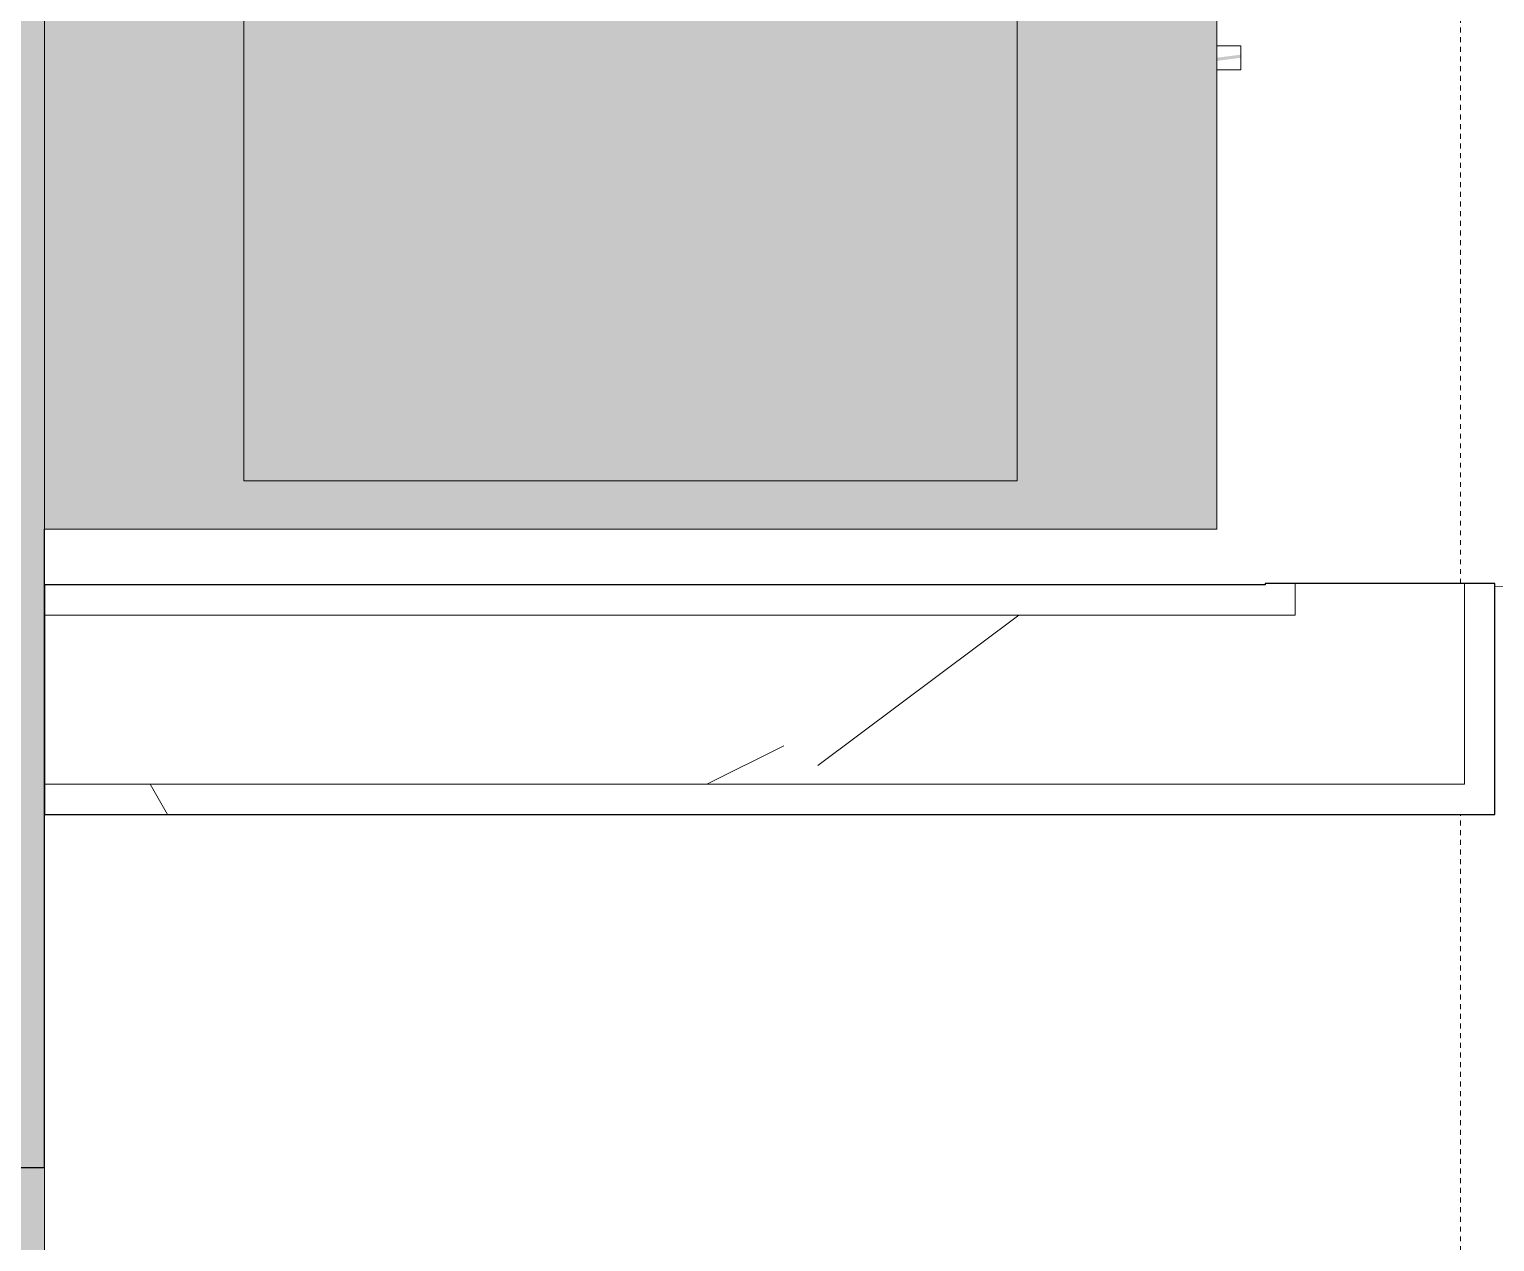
# Model space of a CAD drawing. Header units: inches. Extents: x -10205 to 13964, y -460 to 30702.
# Drawn here: x -3822.41 to -3792.1, y 11047.48 to 11072.55 of the extents above; entities that cross this region are included whole.
import ezdxf

# ---------------------------------------------------------------- set-up
doc = ezdxf.new("R2010")
doc.units = ezdxf.units.IN
doc.header["$MEASUREMENT"] = 0
doc.linetypes.add('Dash 1_16_', pattern=[0.125, 0.0625, -0.0625])
for name, color, linetype, lineweight in [('0-1', 7, 'Continuous', 5), ('0-4', 7, 'Continuous', 9), ('A-DOOR-3', 7, 'Continuous', 9), ('A-WALL', 113, 'Continuous', 9), ('A-WALL-5', 130, 'Continuous', 25), ('A-WALL-6', 7, 'Continuous', 9), ('A-WALL-7', 113, 'Continuous', 5), ('A-WALL-8', 113, 'Continuous', 25), ('A-WALL-PATT-3', 7, 'Continuous', 9), ('A-WALL-PATT-4', 8, 'Continuous', 9), ('A-WALL-PATT-5', 111, 'Continuous', 9), ('I-FURN-HDLN-2', 254, 'Dash 1_16_', 9), ('M-EQPM-1', 8, 'Continuous', 9), ('M-EQPM-2', 7, 'Continuous', 9)]:
    doc.layers.add(name, color=color, linetype=linetype, lineweight=lineweight)
pattern_1 = [(0, (0, 0), (61.44, 15.36), [2.534, -43.546, 2.534, -43.546, -245.76]), (0, (0, 0), (61.44, 15.36), [-92.16, 2.534, -89.626, 2.534, -43.546, -107.52]), (0, (0, 0), (61.44, 15.36), [-230.4, 2.534, -28.186, 2.534, -74.266]), (120, (23.04, 7.68), (-44.02215, 45.5286), [2.534, -43.546, 2.534, -43.546, -245.76]), (120, (23.04, 7.68), (-44.02215, 45.5286), [-92.16, 2.534, -89.626, 2.534, -43.546, -107.52]), (120, (23.04, 7.68), (-44.02215, 45.5286), [-230.4, 2.534, -28.186, 2.534, -74.266]), (240, (30.72, 38.4), (-17.41785, -60.8886), [2.534, -43.546, 2.534, -43.546, -245.76]), (240, (30.72, 38.4), (-17.41785, -60.8886), [-92.16, 2.534, -89.626, 2.534, -43.546, -107.52]), (240, (30.72, 38.4), (-17.41785, -60.8886), [-230.4, 2.534, -28.186, 2.534, -74.266])]

# ---------------------------------------------------------------- blocks, each defined once
blk = doc.blocks.new('Bed-Standard - King 78_ x 80_-V51-SITE PLAN - CAD FILE')
at = {"layer": 'I-FURN-HDLN-2'}
for p, q in [((-64.311, 46.795), (-64.311, 76.795)), ((-64.311, -38.205), (-64.311, 42.02))]:
    blk.add_line(p, q, dxfattribs=at)
blk = doc.blocks.new('HVAC_SPVU_AlliedAir_MGE4 - HVAC_SPVU_AlliedAir_MGE4-V86-SITE PLAN - CAD FILE')
at = {"layer": 'M-EQPM-1'}
blk.add_hatch(color=256, dxfattribs=at).paths.add_polyline_path([(4.185, 12.625), (4.25, 12.125), (4.315, 12.125), (4.25, 12.625)], flags=0)
h = blk.add_hatch(color=256, dxfattribs=at)
h.paths.add_polyline_path([(-14, -8), (-14, -12.125), (14, -12.125), (14, 12.125), (-14, 12.125), (-14, 0.561)], flags=0)
h.paths.add_polyline_path([(-13, 0.561), (-13, 8), (-1, 8), (-1, -8), (-13, -8)], flags=0)
h.paths.add_polyline_path([(1, 8), (13, 8), (13, -8), (1, -8), (1, 0.561)], flags=0)
h = blk.add_hatch(color=256, dxfattribs=at)
h.paths.add_polyline_path([(-13, 8), (-13, -8), (-1, -8), (-1, 8)], flags=0)
h.paths.add_polyline_path([(1, 8), (1, -8), (13, -8), (13, 8), (5.293, 8)], flags=0)
at = {"layer": 'M-EQPM-2'}
for p, q in [((4, 12.625), (4, 12.125)), ((4.185, 12.625), (4, 12.625)), ((4, 12.625), (4.5, 12.625)), ((4.5, 12.625), (4.315, 12.625)), ((4.5, 12.125), (4.5, 12.625)), ((-14, 12.125), (14, 12.125)), ((14, 12.125), (14, -12.125)), ((13, 8), (1, 8)), ((13, -8), (13, 8)), ((1, -8), (13, -8)), ((14, -12.125), (-14, -12.125))]:
    blk.add_line(p, q, dxfattribs=at)
blk = doc.blocks.new('Single-Flush - 30_ x 80_-1421383-SITE PLAN - CAD FILE')
at = {"layer": 'A-DOOR-3'}
blk.add_arc((15, -2.375), 30.067, 180, 266.1859, dxfattribs=at)
blk = doc.blocks.new('1750 Ox - Unit Layouts_rvt-1-SITE PLAN - CAD FILE')
at = {"layer": 'A-WALL-PATT-3'}
h = blk.add_hatch(dxfattribs=at)
h.set_pattern_fill('FP_2', color=256, style=0, pattern_type=2)
h.set_pattern_definition(pattern_1)
h.paths.add_polyline_path([(-3822.099, 11056.314), (-3792.099, 11056.314), (-3792.099, 11056.939), (-3822.099, 11056.939)], flags=0)
at = {"layer": 'A-WALL-PATT-4'}
h = blk.add_hatch(dxfattribs=at)
h.set_pattern_fill('FP_4', color=256, style=0, pattern_type=2)
h.set_pattern_definition([(216.87, (12.795, 31.987), (95.9612857, 63.9749714), [15.994, -143.942]), (206.565, (31.987, 22.391), (-31.986981, -31.986924), [35.763, -35.763]), (198.435, (31.987, 6.397), (-63.974746, -31.987128), [20.231, -80.922])])
h.paths.add_polyline_path([(-3822.099, 11056.939), (-3792.724, 11056.939), (-3792.724, 11060.439), (-3822.099, 11060.439), (-3822.099, 11059.125)], flags=0)
at = {"layer": 'A-WALL-5'}
for p, q in [((-3796.849, 11061.064), (-3822.099, 11061.064)), ((-3822.099, 11061.064), (-3822.099, 11056.314)), ((-3792.099, 11061.089), (-3796.849, 11061.089)), ((-3796.849, 11061.089), (-3796.849, 11061.064)), ((-3792.099, 11061.064), (-3792.099, 11061.089)), ((-3792.099, 11056.939), (-3792.099, 11061.064)), ((-3792.099, 11056.314), (-3792.099, 11056.939)), ((-3822.099, 11056.314), (-3792.099, 11056.314))]:
    blk.add_line(p, q, dxfattribs=at)
at = {"layer": 'A-WALL-6'}
for p, q in [((-3796.224, 11061.089), (-3796.224, 11061.064)), ((-3796.224, 11061.064), (-3796.224, 11060.439)), ((-3792.724, 11061.089), (-3792.724, 11061.064)), ((-3792.724, 11061.064), (-3792.724, 11060.439)), ((-3796.224, 11060.439), (-3822.099, 11060.439)), ((-3792.724, 11060.439), (-3792.724, 11056.939)), ((-3792.724, 11056.939), (-3822.099, 11056.939))]:
    blk.add_line(p, q, dxfattribs=at)
at = {"layer": '0-4'}
blk.add_blockref('Bed-Standard - King 78_ x 80_-V51-SITE PLAN - CAD FILE', (-3728.498, 11014.294), dxfattribs=at)
for name, p, rotation in [('Single-Flush - 30_ x 80_-1421383-SITE PLAN - CAD FILE', (-3794.474, 11076.089), 89.99999999999756), ('HVAC_SPVU_AlliedAir_MGE4 - HVAC_SPVU_AlliedAir_MGE4-V86-SITE PLAN - CAD FILE', (-3809.974, 11076.214), 269.9999999999999)]:
    blk.add_blockref(name, p, dxfattribs=dict(at, rotation=rotation))

msp = doc.modelspace()

# ---------------------------------------------------------------- hatches: boundary and pattern name
at = {"layer": 'A-WALL-7'}
msp.add_hatch(color=256, dxfattribs=at).paths.add_polyline_path([(-3827.224, 11010.989), (-3822.099, 11010.989), (-3822.099, 11049.014), (-3827.224, 11049.014), (-3827.224, 11012.989)], flags=0)
at = {"layer": 'A-WALL-PATT-5'}
h = msp.add_hatch(dxfattribs=at)
h.set_pattern_fill('FP_2', color=256, style=0, pattern_type=2)
h.set_pattern_definition(pattern_1)
h.paths.add_polyline_path([(-3822.724, 10018.714), (-3822.099, 10018.714), (-3822.099, 10050.989), (-3822.724, 10050.989), (-3822.724, 10018.72)], flags=0)
h.paths.add_polyline_path([(-3822.724, 10089.014), (-3822.099, 10089.014), (-3822.099, 10153.989), (-3822.724, 10153.989), (-3822.724, 10148.164)], flags=0)
h.paths.add_polyline_path([(-3822.099, 10192.014), (-3822.099, 10242.989), (-3822.724, 10242.989), (-3822.724, 10192.014)], flags=0)
h.paths.add_polyline_path([(-3822.099, 10281.014), (-3822.099, 10311.789), (-3822.724, 10311.789), (-3822.724, 10281.014)], flags=0)
h.paths.add_polyline_path([(-3822.099, 10323.289), (-3822.099, 10339.239), (-3822.724, 10339.239), (-3822.724, 10323.289)], flags=0)
h.paths.add_polyline_path([(-3822.724, 10531.239), (-3822.099, 10531.239), (-3822.099, 10547.189), (-3822.724, 10547.189)], flags=0)
h.paths.add_polyline_path([(-3822.724, 10555.189), (-3822.178, 10555.735), (-3822.099, 10559.314), (-3822.099, 10703.789), (-3822.724, 10703.789), (-3822.724, 10555.564)], flags=0)
h.paths.add_polyline_path([(-3822.724, 10895.789), (-3822.099, 10895.789), (-3822.099, 10970.214), (-3822.724, 10970.214), (-3822.724, 10969.589)], flags=0)
h.paths.add_polyline_path([(-3822.724, 10974.964), (-3822.099, 10974.964), (-3822.099, 11010.989), (-3822.724, 11010.989), (-3822.724, 10975.589)], flags=0)
h.paths.add_polyline_path([(-3822.724, 11049.014), (-3822.099, 11049.014), (-3822.099, 11100.589), (-3822.724, 11100.589), (-3822.724, 11056.939)], flags=0)
h.paths.add_polyline_path([(-3822.724, 11138.614), (-3822.099, 11138.614), (-3822.099, 11164.589), (-3822.724, 11164.589)], flags=0)
h.paths.add_polyline_path([(-3822.724, 11202.614), (-3822.099, 11202.614), (-3822.099, 11202.989), (-3822.724, 11202.989)], flags=0)
h.paths.add_polyline_path([(-3822.099, 11241.014), (-3822.099, 11258.214), (-3822.724, 11258.214), (-3822.724, 11241.014)], flags=0)
h.paths.add_polyline_path([(-3822.724, 11262.964), (-3822.099, 11262.964), (-3822.099, 11279.789), (-3822.724, 11279.789), (-3822.724, 11263.589)], flags=0)
h.paths.add_polyline_path([(-3822.099, 11317.814), (-3822.099, 11318.189), (-3822.724, 11318.189), (-3822.724, 11317.814)], flags=0)
h.paths.add_polyline_path([(-3822.099, 11356.214), (-3822.099, 11380.189), (-3822.724, 11380.189), (-3822.724, 11356.214)], flags=0)
h.paths.add_polyline_path([(-3822.099, 11418.214), (-3822.099, 11471.789), (-3822.724, 11471.789), (-3822.724, 11418.214)], flags=0)
h.paths.add_polyline_path([(-3822.724, 11509.814), (-3822.099, 11509.814), (-3822.111, 11546.214), (-3822.724, 11546.214), (-3822.724, 11545.589)], flags=0)
h.paths.add_polyline_path([(-3822.099, 11550.964), (-3822.099, 11587.364), (-3822.724, 11587.364), (-3822.724, 11550.964), (-3822.111, 11550.964)], flags=0)
h.paths.add_polyline_path([(-3822.724, 11663.414), (-3822.099, 11663.414), (-3822.099, 11700.339), (-3822.724, 11700.339)], flags=0)
h.paths.add_polyline_path([(-3822.099, 11703.839), (-3822.099, 11706.214), (-3822.724, 11706.214), (-3822.724, 11703.839), (-3822.382, 11703.839)], flags=0)
h.paths.add_polyline_path([(-3822.125, 11734.214), (-3822.099, 11734.214), (-3822.099, 11737.964), (-3822.724, 11737.964), (-3822.724, 11734.214), (-3822.221, 11734.214)], flags=0)
h.paths.add_polyline_path([(-3822.099, 11742.714), (-3822.099, 11778.989), (-3822.724, 11778.989), (-3822.724, 11742.714)], flags=0)
h.paths.add_polyline_path([(-3822.724, 11817.014), (-3822.099, 11817.014), (-3822.099, 11867.777), (-3822.724, 11867.777), (-3822.724, 11850.214)], flags=0)
h.paths.add_polyline_path([(-3822.724, 11905.802), (-3822.099, 11905.802), (-3822.124, 11908.453), (-3822.199, 11908.453), (-3822.17, 11913.203), (-3822.099, 11913.203), (-3822.099, 11970.989), (-3822.724, 11970.989), (-3822.724, 11907.544)], flags=0)
h.paths.add_polyline_path([(-3822.724, 12047.039), (-3822.099, 12047.039), (-3822.099, 12080.589), (-3822.724, 12080.589), (-3822.724, 12053.295)], flags=0)

# ---------------------------------------------------------------- linework, layer by layer
at = {"layer": 'A-WALL'}
msp.add_line((-3822.099, 11049.014), (-3822.099, 11010.989), dxfattribs=at)
at = {"layer": 'A-WALL-8'}
for p, q in [((-3822.099, 11049.014), (-3822.099, 11062.214)), ((-3830.724, 11049.014), (-3822.099, 11049.014))]:
    msp.add_line(p, q, dxfattribs=at)

# ---------------------------------------------------------------- block references
at = {"layer": '0-1'}
msp.add_blockref('1750 Ox - Unit Layouts_rvt-1-SITE PLAN - CAD FILE', (0, 0), dxfattribs=at)

doc.saveas('drawing.dxf')
